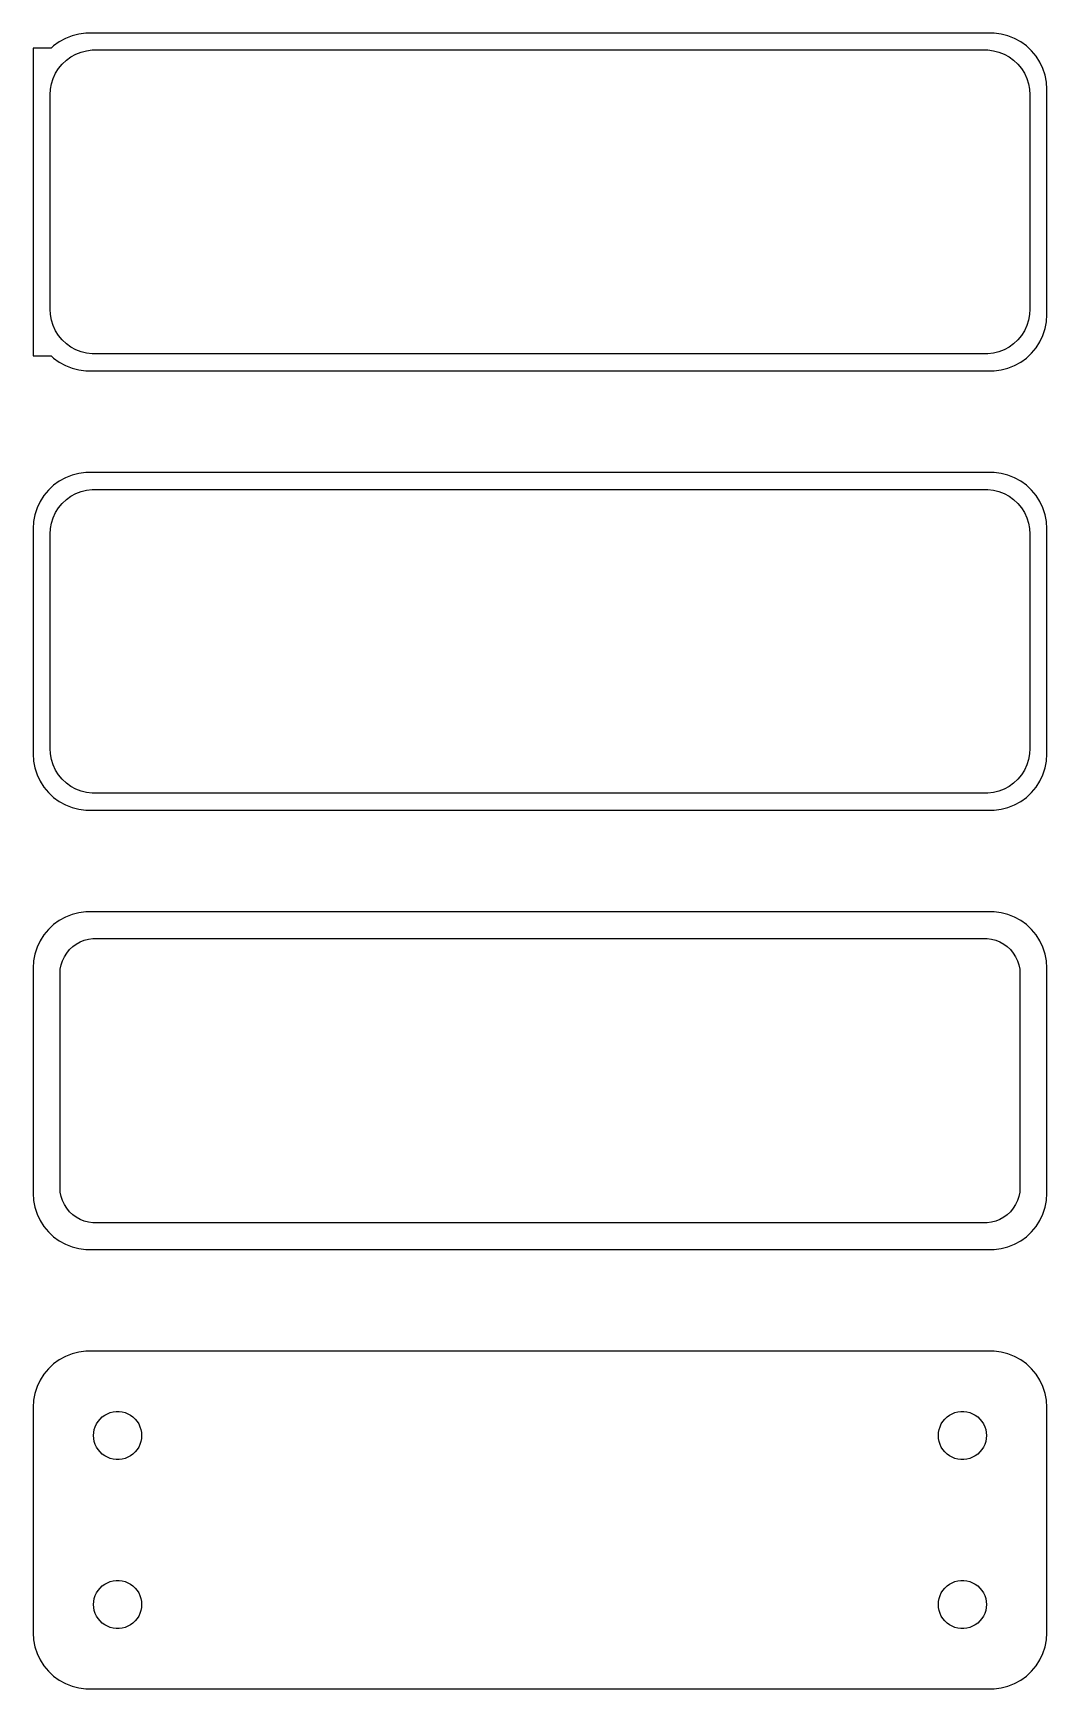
# Model space of a CAD drawing. Header units: metres. Extents: x -45 to 45, y 141 to 288.
import ezdxf

# ---------------------------------------------------------------- set-up
doc = ezdxf.new("R2010")
doc.units = ezdxf.units.M

msp = doc.modelspace()

# ---------------------------------------------------------------- linework, layer by layer
for p, q in [((-43.4, 286.653), (-45, 286.653)), ((-45, 286.653), (-45, 259.347)), ((-43.1871, 286.853), (-43.4, 286.653)), ((-42.6791, 287.222), (-43.1871, 286.853)), ((-42.1289, 287.524), (-42.6791, 287.222)), ((-41.5451, 287.755), (-42.1289, 287.524)), ((-40.9369, 287.911), (-41.5451, 287.755)), ((-40.3139, 287.99), (-40.9369, 287.911)), ((40.3139, 287.99), (-40.3139, 287.99)), ((40.9369, 287.911), (40.3139, 287.99)), ((41.5451, 287.755), (40.9369, 287.911)), ((42.1289, 287.524), (41.5451, 287.755)), ((42.6791, 287.222), (42.1289, 287.524)), ((43.1871, 286.853), (42.6791, 287.222)), ((43.6448, 286.423), (43.1871, 286.853)), ((-42.7361, 284.851), (-42.4159, 285.238)), ((-42.4159, 285.238), (-42.0497, 285.582)), ((-42.0497, 285.582), (-41.6433, 285.877)), ((-41.6433, 285.877), (-41.2031, 286.119)), ((-41.2031, 286.119), (-40.7361, 286.304)), ((-40.7361, 286.304), (-40.2495, 286.429)), ((-40.2495, 286.429), (-39.7512, 286.492)), ((-39.7512, 286.492), (39.7512, 286.492)), ((39.7512, 286.492), (40.2495, 286.429)), ((40.2495, 286.429), (40.7361, 286.304)), ((40.7361, 286.304), (41.2031, 286.119)), ((41.2031, 286.119), (41.6433, 285.877)), ((41.6433, 285.877), (42.0497, 285.582)), ((42.0497, 285.582), (42.4159, 285.238)), ((42.4159, 285.238), (42.7361, 284.851)), ((44.0451, 285.939), (43.6448, 286.423)), ((44.3815, 285.409), (44.0451, 285.939)), ((44.6489, 284.841), (44.3815, 285.409)), ((-43.3743, 283.495), (-43.2191, 283.972)), ((-43.2191, 283.972), (-43.0052, 284.427)), ((-43.0052, 284.427), (-42.7361, 284.851)), ((42.7361, 284.851), (43.0052, 284.427)), ((43.0052, 284.427), (43.2191, 283.972)), ((43.2191, 283.972), (43.3743, 283.495)), ((44.8429, 284.243), (44.6489, 284.841)), ((44.9606, 283.627), (44.8429, 284.243)), ((-43.5, 282.5), (-43.4685, 283.001)), ((-43.5, 263.5), (-43.5, 282.5)), ((-43.4685, 283.001), (-43.3743, 283.495)), ((43.3743, 283.495), (43.4685, 283.001)), ((43.4685, 283.001), (43.5, 282.5)), ((43.5, 282.5), (43.5, 263.5)), ((45, 283), (44.9606, 283.627)), ((45, 263), (45, 283)), ((-43.4685, 262.999), (-43.5, 263.5)), ((43.5, 263.5), (43.4685, 262.999)), ((-43.3743, 262.505), (-43.4685, 262.999)), ((-43.2191, 262.028), (-43.3743, 262.505)), ((-43.0052, 261.573), (-43.2191, 262.028)), ((43.2191, 262.028), (43.0052, 261.573)), ((43.3743, 262.505), (43.2191, 262.028)), ((43.4685, 262.999), (43.3743, 262.505)), ((44.6489, 261.159), (44.8429, 261.757)), ((44.8429, 261.757), (44.9606, 262.373)), ((44.9606, 262.373), (45, 263)), ((-42.7361, 261.149), (-43.0052, 261.573)), ((-42.4159, 260.762), (-42.7361, 261.149)), ((-42.0497, 260.418), (-42.4159, 260.762)), ((-41.6433, 260.123), (-42.0497, 260.418)), ((42.0497, 260.418), (41.6433, 260.123)), ((42.4159, 260.762), (42.0497, 260.418)), ((42.7361, 261.149), (42.4159, 260.762)), ((43.0052, 261.573), (42.7361, 261.149)), ((44.0451, 260.061), (44.3815, 260.591)), ((44.3815, 260.591), (44.6489, 261.159)), ((-45, 259.347), (-43.4, 259.347)), ((-43.4, 259.347), (-43.1871, 259.147)), ((-43.1871, 259.147), (-42.6791, 258.778)), ((-42.6791, 258.778), (-42.1289, 258.476)), ((-41.2031, 259.881), (-41.6433, 260.123)), ((-40.7361, 259.696), (-41.2031, 259.881)), ((-40.2495, 259.571), (-40.7361, 259.696)), ((-39.7512, 259.508), (-40.2495, 259.571)), ((39.7512, 259.508), (-39.7512, 259.508)), ((40.2495, 259.571), (39.7512, 259.508)), ((40.7361, 259.696), (40.2495, 259.571)), ((41.2031, 259.881), (40.7361, 259.696)), ((41.6433, 260.123), (41.2031, 259.881)), ((42.1289, 258.476), (42.6791, 258.778)), ((42.6791, 258.778), (43.1871, 259.147)), ((43.1871, 259.147), (43.6448, 259.577)), ((43.6448, 259.577), (44.0451, 260.061)), ((-42.1289, 258.476), (-41.5451, 258.245)), ((-41.5451, 258.245), (-40.9369, 258.089)), ((-40.9369, 258.089), (-40.3139, 258.01)), ((-40.3139, 258.01), (40.3139, 258.01)), ((40.3139, 258.01), (40.9369, 258.089)), ((40.9369, 258.089), (41.5451, 258.245)), ((41.5451, 258.245), (42.1289, 258.476)), ((-42.1289, 248.524), (-42.6791, 248.222)), ((-41.5451, 248.755), (-42.1289, 248.524)), ((-40.9369, 248.911), (-41.5451, 248.755)), ((-40.3139, 248.99), (-40.9369, 248.911)), ((40.3139, 248.99), (-40.3139, 248.99)), ((40.9369, 248.911), (40.3139, 248.99)), ((41.5451, 248.755), (40.9369, 248.911)), ((42.1289, 248.524), (41.5451, 248.755)), ((42.6791, 248.222), (42.1289, 248.524)), ((-44.0451, 246.939), (-44.3815, 246.409)), ((-43.6448, 247.423), (-44.0451, 246.939)), ((-43.1871, 247.853), (-43.6448, 247.423)), ((-42.6791, 248.222), (-43.1871, 247.853)), ((-41.6433, 246.877), (-41.2031, 247.119)), ((-41.2031, 247.119), (-40.7361, 247.304)), ((-40.7361, 247.304), (-40.2495, 247.429)), ((-40.2495, 247.429), (-39.7512, 247.492)), ((-39.7512, 247.492), (39.7512, 247.492)), ((39.7512, 247.492), (40.2495, 247.429)), ((40.2495, 247.429), (40.7361, 247.304)), ((40.7361, 247.304), (41.2031, 247.119)), ((41.2031, 247.119), (41.6433, 246.877)), ((43.1871, 247.853), (42.6791, 248.222)), ((43.6448, 247.423), (43.1871, 247.853)), ((44.0451, 246.939), (43.6448, 247.423)), ((44.3815, 246.409), (44.0451, 246.939)), ((-44.6489, 245.841), (-44.8429, 245.243)), ((-44.3815, 246.409), (-44.6489, 245.841)), ((-43.0052, 245.427), (-42.7361, 245.851)), ((-42.7361, 245.851), (-42.4159, 246.238)), ((-42.4159, 246.238), (-42.0497, 246.582)), ((-42.0497, 246.582), (-41.6433, 246.877)), ((41.6433, 246.877), (42.0497, 246.582)), ((42.0497, 246.582), (42.4159, 246.238)), ((42.4159, 246.238), (42.7361, 245.851)), ((42.7361, 245.851), (43.0052, 245.427)), ((44.6489, 245.841), (44.3815, 246.409)), ((44.8429, 245.243), (44.6489, 245.841)), ((-44.9606, 244.627), (-45, 244)), ((-45, 244), (-45, 224)), ((-44.8429, 245.243), (-44.9606, 244.627)), ((-43.5, 243.5), (-43.4685, 244.001)), ((-43.4685, 244.001), (-43.3743, 244.495)), ((-43.3743, 244.495), (-43.2191, 244.972)), ((-43.2191, 244.972), (-43.0052, 245.427)), ((43.0052, 245.427), (43.2191, 244.972)), ((43.2191, 244.972), (43.3743, 244.495)), ((43.3743, 244.495), (43.4685, 244.001)), ((43.4685, 244.001), (43.5, 243.5)), ((44.9606, 244.627), (44.8429, 245.243)), ((45, 244), (44.9606, 244.627)), ((45, 224), (45, 244)), ((-43.5, 224.5), (-43.5, 243.5)), ((43.5, 243.5), (43.5, 224.5)), ((-45, 224), (-44.9606, 223.373)), ((-43.4685, 223.999), (-43.5, 224.5)), ((-43.3743, 223.505), (-43.4685, 223.999)), ((-43.2191, 223.028), (-43.3743, 223.505)), ((43.3743, 223.505), (43.2191, 223.028)), ((43.4685, 223.999), (43.3743, 223.505)), ((43.5, 224.5), (43.4685, 223.999)), ((44.9606, 223.373), (45, 224)), ((-44.9606, 223.373), (-44.8429, 222.757)), ((-44.8429, 222.757), (-44.6489, 222.159)), ((-44.6489, 222.159), (-44.3815, 221.591)), ((-43.0052, 222.573), (-43.2191, 223.028)), ((-42.7361, 222.149), (-43.0052, 222.573)), ((-42.4159, 221.762), (-42.7361, 222.149)), ((42.7361, 222.149), (42.4159, 221.762)), ((43.0052, 222.573), (42.7361, 222.149)), ((43.2191, 223.028), (43.0052, 222.573)), ((44.3815, 221.591), (44.6489, 222.159)), ((44.6489, 222.159), (44.8429, 222.757)), ((44.8429, 222.757), (44.9606, 223.373)), ((-44.3815, 221.591), (-44.0451, 221.061)), ((-44.0451, 221.061), (-43.6448, 220.577)), ((-43.6448, 220.577), (-43.1871, 220.147)), ((-42.0497, 221.418), (-42.4159, 221.762)), ((-41.6433, 221.123), (-42.0497, 221.418)), ((-41.2031, 220.881), (-41.6433, 221.123)), ((-40.7361, 220.696), (-41.2031, 220.881)), ((-40.2495, 220.571), (-40.7361, 220.696)), ((-39.7512, 220.508), (-40.2495, 220.571)), ((39.7512, 220.508), (-39.7512, 220.508)), ((40.2495, 220.571), (39.7512, 220.508)), ((40.7361, 220.696), (40.2495, 220.571)), ((41.2031, 220.881), (40.7361, 220.696)), ((41.6433, 221.123), (41.2031, 220.881)), ((42.0497, 221.418), (41.6433, 221.123)), ((42.4159, 221.762), (42.0497, 221.418)), ((43.1871, 220.147), (43.6448, 220.577)), ((43.6448, 220.577), (44.0451, 221.061)), ((44.0451, 221.061), (44.3815, 221.591)), ((-43.1871, 220.147), (-42.6791, 219.778)), ((-42.6791, 219.778), (-42.1289, 219.476)), ((-42.1289, 219.476), (-41.5451, 219.245)), ((-41.5451, 219.245), (-40.9369, 219.089)), ((-40.9369, 219.089), (-40.3139, 219.01)), ((-40.3139, 219.01), (40.3139, 219.01)), ((40.3139, 219.01), (40.9369, 219.089)), ((40.9369, 219.089), (41.5451, 219.245)), ((41.5451, 219.245), (42.1289, 219.476)), ((42.1289, 219.476), (42.6791, 219.778)), ((42.6791, 219.778), (43.1871, 220.147)), ((-43.1871, 208.853), (-43.6448, 208.423)), ((-42.6791, 209.222), (-43.1871, 208.853)), ((-42.1289, 209.524), (-42.6791, 209.222)), ((-41.5451, 209.755), (-42.1289, 209.524)), ((-40.9369, 209.911), (-41.5451, 209.755)), ((-40.3139, 209.99), (-40.9369, 209.911)), ((40.3139, 209.99), (-40.3139, 209.99)), ((40.9369, 209.911), (40.3139, 209.99)), ((41.5451, 209.755), (40.9369, 209.911)), ((42.1289, 209.524), (41.5451, 209.755)), ((42.6791, 209.222), (42.1289, 209.524)), ((43.1871, 208.853), (42.6791, 209.222)), ((43.6448, 208.423), (43.1871, 208.853)), ((-44.3815, 207.409), (-44.6489, 206.841)), ((-44.0451, 207.939), (-44.3815, 207.409)), ((-43.6448, 208.423), (-44.0451, 207.939)), ((-41.168, 207.128), (-40.8254, 207.317)), ((-40.8254, 207.317), (-40.4619, 207.461)), ((-40.4619, 207.461), (-40.0833, 207.558)), ((-40.0833, 207.558), (-39.6954, 207.607)), ((-39.6954, 207.607), (39.6954, 207.607)), ((39.6954, 207.607), (40.0833, 207.558)), ((40.0833, 207.558), (40.4619, 207.461)), ((40.4619, 207.461), (40.8254, 207.317)), ((40.8254, 207.317), (41.168, 207.128)), ((44.0451, 207.939), (43.6448, 208.423)), ((44.3815, 207.409), (44.0451, 207.939)), ((44.6489, 206.841), (44.3815, 207.409)), ((-44.8429, 206.243), (-44.9606, 205.627)), ((-44.6489, 206.841), (-44.8429, 206.243)), ((-42.3943, 205.646), (-42.2279, 206)), ((-42.2279, 206), (-42.0184, 206.33)), ((-42.0184, 206.33), (-41.7692, 206.631)), ((-41.7692, 206.631), (-41.4842, 206.899)), ((-41.4842, 206.899), (-41.168, 207.128)), ((41.168, 207.128), (41.4842, 206.899)), ((41.4842, 206.899), (41.7692, 206.631)), ((41.7692, 206.631), (42.0184, 206.33)), ((42.0184, 206.33), (42.2279, 206)), ((42.2279, 206), (42.3943, 205.646)), ((44.8429, 206.243), (44.6489, 206.841)), ((44.9606, 205.627), (44.8429, 206.243)), ((-44.9606, 205.627), (-45, 205)), ((-45, 205), (-45, 185)), ((-42.6129, 204.5), (-42.5884, 204.89)), ((-42.6129, 185.5), (-42.6129, 204.5)), ((-42.5884, 204.89), (-42.5151, 205.274)), ((-42.5151, 205.274), (-42.3943, 205.646)), ((42.3943, 205.646), (42.5151, 205.274)), ((42.5151, 205.274), (42.5884, 204.89)), ((42.5884, 204.89), (42.6129, 204.5)), ((42.6129, 204.5), (42.6129, 185.5)), ((45, 205), (44.9606, 205.627)), ((45, 185), (45, 205)), ((-42.5884, 185.11), (-42.6129, 185.5)), ((42.6129, 185.5), (42.5884, 185.11)), ((-45, 185), (-44.9606, 184.373)), ((-44.9606, 184.373), (-44.8429, 183.757)), ((-44.8429, 183.757), (-44.6489, 183.159)), ((-42.5151, 184.726), (-42.5884, 185.11)), ((-42.3943, 184.354), (-42.5151, 184.726)), ((-42.2279, 184), (-42.3943, 184.354)), ((-42.0184, 183.67), (-42.2279, 184)), ((42.2279, 184), (42.0184, 183.67)), ((42.3943, 184.354), (42.2279, 184)), ((42.5151, 184.726), (42.3943, 184.354)), ((42.5884, 185.11), (42.5151, 184.726)), ((44.6489, 183.159), (44.8429, 183.757)), ((44.8429, 183.757), (44.9606, 184.373)), ((44.9606, 184.373), (45, 185)), ((-44.6489, 183.159), (-44.3815, 182.591)), ((-44.3815, 182.591), (-44.0451, 182.061)), ((-41.7692, 183.369), (-42.0184, 183.67)), ((-41.4842, 183.101), (-41.7692, 183.369)), ((-41.168, 182.872), (-41.4842, 183.101)), ((-40.8254, 182.683), (-41.168, 182.872)), ((-40.4619, 182.539), (-40.8254, 182.683)), ((-40.0833, 182.442), (-40.4619, 182.539)), ((-39.6954, 182.393), (-40.0833, 182.442)), ((39.6954, 182.393), (-39.6954, 182.393)), ((40.0833, 182.442), (39.6954, 182.393)), ((40.4619, 182.539), (40.0833, 182.442)), ((40.8254, 182.683), (40.4619, 182.539)), ((41.168, 182.872), (40.8254, 182.683)), ((41.4842, 183.101), (41.168, 182.872)), ((41.7692, 183.369), (41.4842, 183.101)), ((42.0184, 183.67), (41.7692, 183.369)), ((44.0451, 182.061), (44.3815, 182.591)), ((44.3815, 182.591), (44.6489, 183.159)), ((-44.0451, 182.061), (-43.6448, 181.577)), ((-43.6448, 181.577), (-43.1871, 181.147)), ((-43.1871, 181.147), (-42.6791, 180.778)), ((42.6791, 180.778), (43.1871, 181.147)), ((43.1871, 181.147), (43.6448, 181.577)), ((43.6448, 181.577), (44.0451, 182.061)), ((-42.6791, 180.778), (-42.1289, 180.476)), ((-42.1289, 180.476), (-41.5451, 180.245)), ((-41.5451, 180.245), (-40.9369, 180.089)), ((-40.9369, 180.089), (-40.3139, 180.01)), ((-40.3139, 180.01), (40.3139, 180.01)), ((40.3139, 180.01), (40.9369, 180.089)), ((40.9369, 180.089), (41.5451, 180.245)), ((41.5451, 180.245), (42.1289, 180.476)), ((42.1289, 180.476), (42.6791, 180.778)), ((-42.1289, 170.524), (-42.6791, 170.222)), ((-41.5451, 170.755), (-42.1289, 170.524)), ((-40.9369, 170.911), (-41.5451, 170.755)), ((-40.3139, 170.99), (-40.9369, 170.911)), ((40.3139, 170.99), (-40.3139, 170.99)), ((40.9369, 170.911), (40.3139, 170.99)), ((41.5451, 170.755), (40.9369, 170.911)), ((42.1289, 170.524), (41.5451, 170.755)), ((42.6791, 170.222), (42.1289, 170.524)), ((-43.6448, 169.423), (-44.0451, 168.939)), ((-43.1871, 169.853), (-43.6448, 169.423)), ((-42.6791, 170.222), (-43.1871, 169.853)), ((43.1871, 169.853), (42.6791, 170.222)), ((43.6448, 169.423), (43.1871, 169.853)), ((44.0451, 168.939), (43.6448, 169.423)), ((-44.6489, 167.841), (-44.8429, 167.243)), ((-44.3815, 168.409), (-44.6489, 167.841)), ((-44.0451, 168.939), (-44.3815, 168.409)), ((44.3815, 168.409), (44.0451, 168.939)), ((44.6489, 167.841), (44.3815, 168.409)), ((44.8429, 167.243), (44.6489, 167.841)), ((-44.9606, 166.627), (-45, 166)), ((-44.8429, 167.243), (-44.9606, 166.627)), ((44.9606, 166.627), (44.8429, 167.243)), ((45, 166), (44.9606, 166.627)), ((-45, 166), (-45, 146)), ((-39.3712, 164.529), (-39.2275, 164.755)), ((-39.2275, 164.755), (-39.0565, 164.962)), ((-39.0565, 164.962), (-38.8611, 165.145)), ((-38.8611, 165.145), (-38.6441, 165.303)), ((-38.6441, 165.303), (-38.4092, 165.432)), ((-38.4092, 165.432), (-38.1598, 165.531)), ((-38.1598, 165.531), (-37.9001, 165.597)), ((-37.9001, 165.597), (-37.6341, 165.631)), ((-37.6341, 165.631), (-37.3659, 165.631)), ((-37.3659, 165.631), (-37.0999, 165.597)), ((-37.0999, 165.597), (-36.8401, 165.531)), ((-36.8401, 165.531), (-36.5908, 165.432)), ((-36.5908, 165.432), (-36.3559, 165.303)), ((-36.3559, 165.303), (-36.1389, 165.145)), ((-36.1389, 165.145), (-35.9434, 164.962)), ((-35.9434, 164.962), (-35.7725, 164.755)), ((-35.7725, 164.755), (-35.6288, 164.529)), ((35.6288, 164.529), (35.7725, 164.755)), ((35.7725, 164.755), (35.9434, 164.962)), ((35.9434, 164.962), (36.1389, 165.145)), ((36.1389, 165.145), (36.3559, 165.303)), ((36.3559, 165.303), (36.5908, 165.432)), ((36.5908, 165.432), (36.8401, 165.531)), ((36.8401, 165.531), (37.0999, 165.597)), ((37.0999, 165.597), (37.3659, 165.631)), ((37.3659, 165.631), (37.6341, 165.631)), ((37.6341, 165.631), (37.9001, 165.597)), ((37.9001, 165.597), (38.1598, 165.531)), ((38.1598, 165.531), (38.4092, 165.432)), ((38.4092, 165.432), (38.6441, 165.303)), ((38.6441, 165.303), (38.8611, 165.145)), ((38.8611, 165.145), (39.0565, 164.962)), ((39.0565, 164.962), (39.2275, 164.755)), ((39.2275, 164.755), (39.3712, 164.529)), ((45, 146), (45, 166)), ((-39.6353, 163.5), (-39.6185, 163.768)), ((-39.6185, 163.232), (-39.6353, 163.5)), ((-39.6185, 163.768), (-39.5682, 164.031)), ((-39.5682, 162.969), (-39.6185, 163.232)), ((-39.5682, 164.031), (-39.4853, 164.286)), ((-39.4853, 164.286), (-39.3712, 164.529)), ((-35.6288, 164.529), (-35.5146, 164.286)), ((-35.5146, 164.286), (-35.4318, 164.031)), ((-35.4318, 164.031), (-35.3815, 163.768)), ((-35.3815, 163.232), (-35.4318, 162.969)), ((-35.3815, 163.768), (-35.3647, 163.5)), ((-35.3647, 163.5), (-35.3815, 163.232)), ((35.3647, 163.5), (35.3815, 163.768)), ((35.3815, 163.232), (35.3647, 163.5)), ((35.3815, 163.768), (35.4318, 164.031)), ((35.4318, 162.969), (35.3815, 163.232)), ((35.4318, 164.031), (35.5146, 164.286)), ((35.5146, 164.286), (35.6288, 164.529)), ((39.3712, 164.529), (39.4853, 164.286)), ((39.4853, 164.286), (39.5682, 164.031)), ((39.5682, 164.031), (39.6185, 163.768)), ((39.6185, 163.232), (39.5682, 162.969)), ((39.6185, 163.768), (39.6353, 163.5)), ((39.6353, 163.5), (39.6185, 163.232)), ((-39.4853, 162.714), (-39.5682, 162.969)), ((-39.3712, 162.471), (-39.4853, 162.714)), ((-39.2275, 162.245), (-39.3712, 162.471)), ((-39.0565, 162.038), (-39.2275, 162.245)), ((-38.8611, 161.855), (-39.0565, 162.038)), ((-38.6441, 161.697), (-38.8611, 161.855)), ((-38.4092, 161.568), (-38.6441, 161.697)), ((-36.3559, 161.697), (-36.5908, 161.568)), ((-36.1389, 161.855), (-36.3559, 161.697)), ((-35.9434, 162.038), (-36.1389, 161.855)), ((-35.7725, 162.245), (-35.9434, 162.038)), ((-35.6288, 162.471), (-35.7725, 162.245)), ((-35.5146, 162.714), (-35.6288, 162.471)), ((-35.4318, 162.969), (-35.5146, 162.714)), ((35.5146, 162.714), (35.4318, 162.969)), ((35.6288, 162.471), (35.5146, 162.714)), ((35.7725, 162.245), (35.6288, 162.471)), ((35.9434, 162.038), (35.7725, 162.245)), ((36.1389, 161.855), (35.9434, 162.038)), ((36.3559, 161.697), (36.1389, 161.855)), ((36.5908, 161.568), (36.3559, 161.697)), ((38.6441, 161.697), (38.4092, 161.568)), ((38.8611, 161.855), (38.6441, 161.697)), ((39.0565, 162.038), (38.8611, 161.855)), ((39.2275, 162.245), (39.0565, 162.038)), ((39.3712, 162.471), (39.2275, 162.245)), ((39.4853, 162.714), (39.3712, 162.471)), ((39.5682, 162.969), (39.4853, 162.714)), ((-38.1598, 161.469), (-38.4092, 161.568)), ((-37.9001, 161.403), (-38.1598, 161.469)), ((-37.6341, 161.369), (-37.9001, 161.403)), ((-37.3659, 161.369), (-37.6341, 161.369)), ((-37.0999, 161.403), (-37.3659, 161.369)), ((-36.8401, 161.469), (-37.0999, 161.403)), ((-36.5908, 161.568), (-36.8401, 161.469)), ((36.8401, 161.469), (36.5908, 161.568)), ((37.0999, 161.403), (36.8401, 161.469)), ((37.3659, 161.369), (37.0999, 161.403)), ((37.6341, 161.369), (37.3659, 161.369)), ((37.9001, 161.403), (37.6341, 161.369)), ((38.1598, 161.469), (37.9001, 161.403)), ((38.4092, 161.568), (38.1598, 161.469)), ((-39.2275, 149.755), (-39.0565, 149.962)), ((-39.0565, 149.962), (-38.8611, 150.145)), ((-38.8611, 150.145), (-38.6441, 150.303)), ((-38.6441, 150.303), (-38.4092, 150.432)), ((-38.4092, 150.432), (-38.1598, 150.531)), ((-38.1598, 150.531), (-37.9001, 150.597)), ((-37.9001, 150.597), (-37.6341, 150.631)), ((-37.6341, 150.631), (-37.3659, 150.631)), ((-37.3659, 150.631), (-37.0999, 150.597)), ((-37.0999, 150.597), (-36.8401, 150.531)), ((-36.8401, 150.531), (-36.5908, 150.432)), ((-36.5908, 150.432), (-36.3559, 150.303)), ((-36.3559, 150.303), (-36.1389, 150.145)), ((-36.1389, 150.145), (-35.9434, 149.962)), ((-35.9434, 149.962), (-35.7725, 149.755)), ((35.7725, 149.755), (35.9434, 149.962)), ((35.9434, 149.962), (36.1389, 150.145)), ((36.1389, 150.145), (36.3559, 150.303)), ((36.3559, 150.303), (36.5908, 150.432)), ((36.5908, 150.432), (36.8401, 150.531)), ((36.8401, 150.531), (37.0999, 150.597)), ((37.0999, 150.597), (37.3659, 150.631)), ((37.3659, 150.631), (37.6341, 150.631)), ((37.6341, 150.631), (37.9001, 150.597)), ((37.9001, 150.597), (38.1598, 150.531)), ((38.1598, 150.531), (38.4092, 150.432)), ((38.4092, 150.432), (38.6441, 150.303)), ((38.6441, 150.303), (38.8611, 150.145)), ((38.8611, 150.145), (39.0565, 149.962)), ((39.0565, 149.962), (39.2275, 149.755)), ((-39.6353, 148.5), (-39.6185, 148.768)), ((-39.6185, 148.232), (-39.6353, 148.5)), ((-39.6185, 148.768), (-39.5682, 149.031)), ((-39.5682, 149.031), (-39.4853, 149.286)), ((-39.4853, 149.286), (-39.3712, 149.529)), ((-39.3712, 149.529), (-39.2275, 149.755)), ((-35.7725, 149.755), (-35.6288, 149.529)), ((-35.6288, 149.529), (-35.5146, 149.286)), ((-35.5146, 149.286), (-35.4318, 149.031)), ((-35.4318, 149.031), (-35.3815, 148.768)), ((-35.3815, 148.768), (-35.3647, 148.5)), ((-35.3647, 148.5), (-35.3815, 148.232)), ((35.3647, 148.5), (35.3815, 148.768)), ((35.3815, 148.232), (35.3647, 148.5)), ((35.3815, 148.768), (35.4318, 149.031)), ((35.4318, 149.031), (35.5146, 149.286)), ((35.5146, 149.286), (35.6288, 149.529)), ((35.6288, 149.529), (35.7725, 149.755)), ((39.2275, 149.755), (39.3712, 149.529)), ((39.3712, 149.529), (39.4853, 149.286)), ((39.4853, 149.286), (39.5682, 149.031)), ((39.5682, 149.031), (39.6185, 148.768)), ((39.6185, 148.768), (39.6353, 148.5)), ((39.6353, 148.5), (39.6185, 148.232)), ((-39.5682, 147.969), (-39.6185, 148.232)), ((-39.4853, 147.714), (-39.5682, 147.969)), ((-39.3712, 147.471), (-39.4853, 147.714)), ((-39.2275, 147.245), (-39.3712, 147.471)), ((-39.0565, 147.038), (-39.2275, 147.245)), ((-38.8611, 146.855), (-39.0565, 147.038)), ((-35.9434, 147.038), (-36.1389, 146.855)), ((-35.7725, 147.245), (-35.9434, 147.038)), ((-35.6288, 147.471), (-35.7725, 147.245)), ((-35.5146, 147.714), (-35.6288, 147.471)), ((-35.4318, 147.969), (-35.5146, 147.714)), ((-35.3815, 148.232), (-35.4318, 147.969)), ((35.4318, 147.969), (35.3815, 148.232)), ((35.5146, 147.714), (35.4318, 147.969)), ((35.6288, 147.471), (35.5146, 147.714)), ((35.7725, 147.245), (35.6288, 147.471)), ((35.9434, 147.038), (35.7725, 147.245)), ((36.1389, 146.855), (35.9434, 147.038)), ((39.0565, 147.038), (38.8611, 146.855)), ((39.2275, 147.245), (39.0565, 147.038)), ((39.3712, 147.471), (39.2275, 147.245)), ((39.4853, 147.714), (39.3712, 147.471)), ((39.5682, 147.969), (39.4853, 147.714)), ((39.6185, 148.232), (39.5682, 147.969)), ((-45, 146), (-44.9606, 145.373)), ((-38.6441, 146.697), (-38.8611, 146.855)), ((-38.4092, 146.568), (-38.6441, 146.697)), ((-38.1598, 146.469), (-38.4092, 146.568)), ((-37.9001, 146.403), (-38.1598, 146.469)), ((-37.6341, 146.369), (-37.9001, 146.403)), ((-37.3659, 146.369), (-37.6341, 146.369)), ((-37.0999, 146.403), (-37.3659, 146.369)), ((-36.8401, 146.469), (-37.0999, 146.403)), ((-36.5908, 146.568), (-36.8401, 146.469)), ((-36.3559, 146.697), (-36.5908, 146.568)), ((-36.1389, 146.855), (-36.3559, 146.697)), ((36.3559, 146.697), (36.1389, 146.855)), ((36.5908, 146.568), (36.3559, 146.697)), ((36.8401, 146.469), (36.5908, 146.568)), ((37.0999, 146.403), (36.8401, 146.469)), ((37.3659, 146.369), (37.0999, 146.403)), ((37.6341, 146.369), (37.3659, 146.369)), ((37.9001, 146.403), (37.6341, 146.369)), ((38.1598, 146.469), (37.9001, 146.403)), ((38.4092, 146.568), (38.1598, 146.469)), ((38.6441, 146.697), (38.4092, 146.568)), ((38.8611, 146.855), (38.6441, 146.697)), ((44.9606, 145.373), (45, 146)), ((-44.9606, 145.373), (-44.8429, 144.757)), ((-44.8429, 144.757), (-44.6489, 144.159)), ((-44.6489, 144.159), (-44.3815, 143.591)), ((44.3815, 143.591), (44.6489, 144.159)), ((44.6489, 144.159), (44.8429, 144.757)), ((44.8429, 144.757), (44.9606, 145.373)), ((-44.3815, 143.591), (-44.0451, 143.061)), ((-44.0451, 143.061), (-43.6448, 142.577)), ((-43.6448, 142.577), (-43.1871, 142.147)), ((43.1871, 142.147), (43.6448, 142.577)), ((43.6448, 142.577), (44.0451, 143.061)), ((44.0451, 143.061), (44.3815, 143.591)), ((-43.1871, 142.147), (-42.6791, 141.778)), ((-42.6791, 141.778), (-42.1289, 141.476)), ((-42.1289, 141.476), (-41.5451, 141.245)), ((-41.5451, 141.245), (-40.9369, 141.089)), ((40.9369, 141.089), (41.5451, 141.245)), ((41.5451, 141.245), (42.1289, 141.476)), ((42.1289, 141.476), (42.6791, 141.778)), ((42.6791, 141.778), (43.1871, 142.147)), ((-40.9369, 141.089), (-40.3139, 141.01)), ((-40.3139, 141.01), (40.3139, 141.01)), ((40.3139, 141.01), (40.9369, 141.089))]:
    msp.add_line(p, q)

doc.saveas('drawing.dxf')
